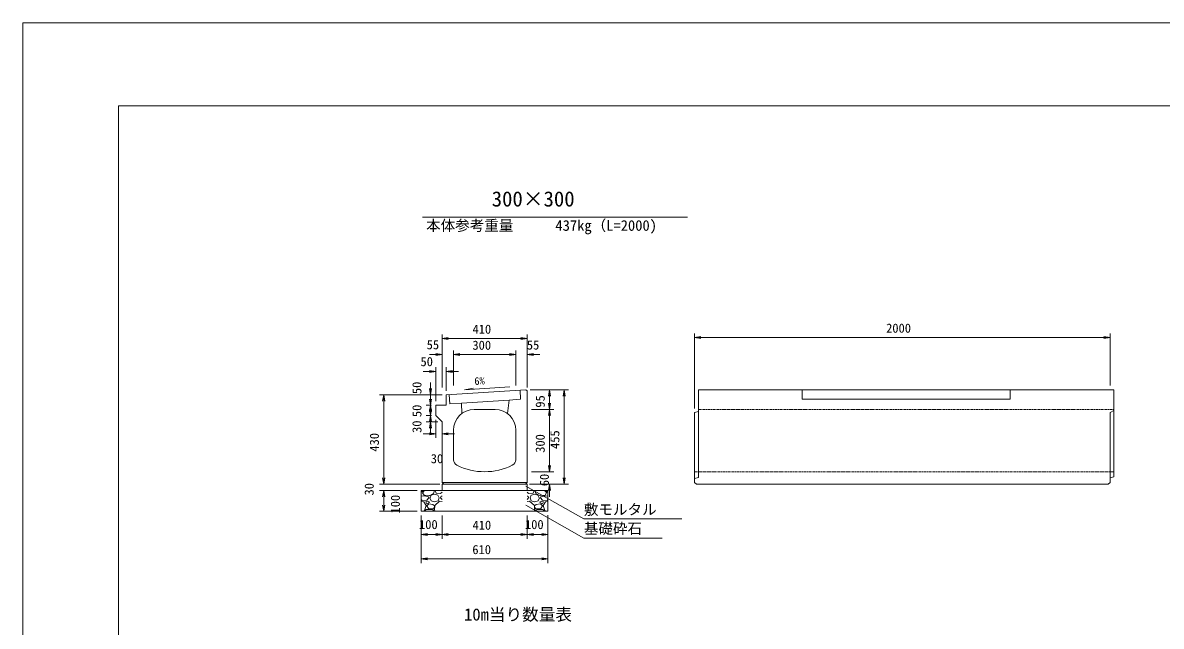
# Model space of a CAD drawing. Units: millimetres, scale not verified. Extents: x 0 to 84100, y 0 to 59400.
# Drawn here: x 0 to 27399, y 44877 to 59400 of the extents above; entities that cross this region are included whole.
import ezdxf
from ezdxf.enums import TextEntityAlignment as Align

# ---------------------------------------------------------------- set-up
doc = ezdxf.new("R2010")
doc.units = ezdxf.units.MM
doc.header["$LTSCALE"] = 100
doc.linetypes.add('USER1', pattern=[0.375, 0.25, -0.125])
for name, color, linetype in [('D-MTR-TXT(文字列）', 7, 'Continuous'), ('D-MTR（材料表タイトル）', 7, 'Continuous'), ('D-STR-TXT（文字）', 7, 'Continuous'), ('D-TTL-TXT（文字）', 7, 'Continuous')]:
    doc.layers.add(name, color=color, linetype=linetype)
for name, color, linetype, lineweight in [('D-STR-DIM（寸法）', 7, 'Continuous', 18), ('D-STR-HTXT（旗揚げ）', 7, 'Continuous', 18), ('D-STR-STRn（構造物）', 7, 'Continuous', 18), ('D-STR（構造物外形線）', 1, 'Continuous', 18), ('D-TTL(外枠）', 2, 'Continuous', 18), ('DEFPOINTS_2', 8, 'Continuous', 18)]:
    doc.layers.add(name, color=color, linetype=linetype, lineweight=lineweight)
doc.styles.add('ＭＳ ゴシック', font='')
doc.styles.get('ＭＳ ゴシック').set_extended_font_data('MS Gothic')

msp = doc.modelspace()

# ---------------------------------------------------------------- linework, layer by layer
at = {"layer": 'D-STR-DIM（寸法）'}
for p, q in [((10090.2, 50622.8), (10090.2, 51900.1)), ((10090.2, 51800.1), (10240.2, 51825.1)), ((10240.2, 51775.1), (10090.2, 51800.1)), ((10090.2, 51800.1), (10240.2, 51800.1)), ((11990.2, 51800.1), (10240.2, 51800.1)), ((11990.2, 51825.1), (12140.2, 51800.1)), ((12140.2, 51800.1), (11990.2, 51775.1)), ((12140.2, 51800.1), (11990.2, 51800.1)), ((12140.2, 50622.8), (12140.2, 51900.1)), ((16169.4, 50119.7), (16169.4, 51925.1)), ((16169.4, 51825.1), (16319.4, 51850.1)), ((16319.4, 51800.1), (16169.4, 51825.1)), ((16169.4, 51825.1), (16319.4, 51825.1)), ((16319.4, 51825.1), (26019.4, 51825.1)), ((26019.4, 51850.1), (26169.4, 51825.1)), ((26169.4, 51825.1), (26019.4, 51800.1)), ((26169.4, 51825.1), (26019.4, 51825.1)), ((26169.4, 50669.7), (26169.4, 51925.1)), ((10090.2, 50622.8), (10090.2, 51514.8)), ((10365.2, 50667.8), (10365.2, 51514.8)), ((10365.2, 50677.7), (10365.2, 51514.8)), ((11865.2, 50667.8), (11865.2, 51514.8)), ((11865.2, 50667.8), (11865.2, 51514.8)), ((12140.2, 50622.8), (12140.2, 51514.8)), ((9940.2, 51414.8), (9790.2, 51414.8)), ((9940.2, 51439.8), (10090.2, 51414.8)), ((10090.2, 51414.8), (9940.2, 51389.8)), ((10090.2, 51414.8), (9940.2, 51414.8)), ((10365.2, 51414.8), (10515.2, 51439.8)), ((10365.2, 51414.8), (10515.2, 51439.8)), ((10515.2, 51389.8), (10365.2, 51414.8)), ((10365.2, 51414.8), (10515.2, 51414.8)), ((10515.2, 51389.8), (10365.2, 51414.8)), ((10365.2, 51414.8), (10515.2, 51414.8)), ((10515.2, 51414.8), (11715.2, 51414.8)), ((10515.2, 51414.8), (10665.2, 51414.8)), ((11715.2, 51414.8), (11565.2, 51414.8)), ((11715.2, 51439.8), (11865.2, 51414.8)), ((11715.2, 51439.8), (11865.2, 51414.8)), ((11865.2, 51414.8), (11715.2, 51389.8)), ((11865.2, 51414.8), (11715.2, 51414.8)), ((11865.2, 51414.8), (11715.2, 51389.8)), ((11865.2, 51414.8), (11715.2, 51414.8)), ((12140.2, 51414.8), (12290.2, 51439.8)), ((12290.2, 51389.8), (12140.2, 51414.8)), ((12140.2, 51414.8), (12290.2, 51414.8)), ((12290.2, 51414.8), (12440.2, 51414.8)), ((9790.2, 51009.4), (9640.2, 51009.4)), ((9790.2, 51034.4), (9940.2, 51009.4)), ((9940.2, 51009.4), (9790.2, 50984.4)), ((9940.2, 51009.4), (9790.2, 51009.4)), ((9940.2, 50294.7), (9940.2, 51109.4)), ((10190.2, 50544.7), (10190.2, 51109.4)), ((10190.2, 51009.4), (10340.2, 51034.4)), ((10340.2, 50984.4), (10190.2, 51009.4)), ((10190.2, 51009.4), (10340.2, 51009.4)), ((10340.2, 51009.4), (10490.2, 51009.4)), ((9810.9, 50594.7), (9810.9, 50744.7)), ((10090.2, 50444.7), (8586.4, 50444.7)), ((8661.4, 50294.7), (8686.4, 50444.7)), ((8686.4, 50444.7), (8711.4, 50294.7)), ((8686.4, 50444.7), (8686.4, 50294.7)), ((10090.2, 50444.7), (9710.9, 50444.7)), ((9810.9, 50444.7), (9785.9, 50594.7)), ((9835.9, 50594.7), (9810.9, 50444.7)), ((9810.9, 50444.7), (9810.9, 50594.7)), ((9810.9, 50344.7), (9810.9, 50494.7)), ((10631.1, 50567.2), (11718.4, 50636)), ((10631.1, 50567.2), (10844, 50608.8)), ((12210.2, 50567.8), (12778, 50567.8)), ((12210.2, 50567.8), (13130.6, 50567.8)), ((12653, 50417.8), (12678, 50567.8)), ((12678, 50567.8), (12703, 50417.8)), ((12678, 50567.8), (12678, 50417.8)), ((12678, 50417.8), (12678, 50244.7)), ((13005.6, 50417.8), (13030.6, 50567.8)), ((13030.6, 50567.8), (13055.6, 50417.8)), ((13030.6, 50567.8), (13030.6, 50417.8)), ((13030.6, 50417.8), (13030.6, 48444.7)), ((8686.4, 50294.7), (8686.4, 48444.7)), ((9840.2, 50194.7), (9710.9, 50194.7)), ((9840.2, 50194.7), (9710.9, 50194.7)), ((9810.9, 50194.7), (9785.9, 50344.7)), ((9785.9, 50044.7), (9810.9, 50194.7)), ((9835.9, 50344.7), (9810.9, 50194.7)), ((9810.9, 50194.7), (9810.9, 50344.7)), ((9810.9, 50094.7), (9810.9, 50244.7)), ((9810.9, 50194.7), (9835.9, 50044.7)), ((9810.9, 50194.7), (9810.9, 50044.7)), ((12678, 50094.7), (12653, 50244.7)), ((12703, 50244.7), (12678, 50094.7)), ((12678, 50094.7), (12678, 50244.7)), ((9840.2, 49944.7), (9710.9, 49944.7)), ((9840.2, 49944.7), (9710.9, 49944.7)), ((9810.9, 49944.7), (9785.9, 50094.7)), ((9785.9, 49794.7), (9810.9, 49944.7)), ((9835.9, 50094.7), (9810.9, 49944.7)), ((9810.9, 49944.7), (9810.9, 50094.7)), ((9810.9, 50044.7), (9810.9, 49894.7)), ((9810.9, 49944.7), (9835.9, 49794.7)), ((9810.9, 49944.7), (9810.9, 49794.7)), ((12240.2, 50094.7), (12778, 50094.7)), ((12240.2, 50094.7), (12778, 50094.7)), ((12653, 49944.7), (12678, 50094.7)), ((12678, 50094.7), (12703, 49944.7)), ((12678, 50094.7), (12678, 49944.7)), ((12678, 49944.7), (12678, 48744.7)), ((9990.2, 49794.7), (9710.9, 49794.7)), ((9785.9, 49644.7), (9810.9, 49794.7)), ((9810.9, 49794.7), (9810.9, 49644.7)), ((9810.9, 49794.7), (9835.9, 49644.7)), ((9810.9, 49794.7), (9810.9, 49644.7)), ((9810.9, 49644.7), (9810.9, 49494.7)), ((9940.2, 49844.7), (9940.2, 49409.5)), ((10090.2, 49694.7), (10090.2, 49409.5)), ((9790.2, 49509.5), (9640.2, 49509.5)), ((9790.2, 49534.5), (9940.2, 49509.5)), ((9940.2, 49509.5), (9790.2, 49484.5)), ((9940.2, 49509.5), (9790.2, 49509.5)), ((10090.2, 49509.5), (10240.2, 49534.5)), ((10240.2, 49484.5), (10090.2, 49509.5)), ((10090.2, 49509.5), (10240.2, 49509.5)), ((10240.2, 49509.5), (10390.2, 49509.5)), ((12678, 48744.7), (12678, 48894.7)), ((8686.4, 48444.7), (8686.4, 48594.7)), ((12240.2, 48594.7), (12778, 48594.7)), ((12240.2, 48594.7), (12778, 48594.7)), ((12678, 48594.7), (12653, 48744.7)), ((12678, 48594.7), (12653, 48744.7)), ((12703, 48744.7), (12678, 48594.7)), ((12678, 48594.7), (12678, 48744.7)), ((12703, 48744.7), (12678, 48594.7)), ((12678, 48594.7), (12678, 48744.7)), ((10035.2, 48294.7), (8586.4, 48294.7)), ((9990.2, 48294.7), (8586.4, 48294.7)), ((8686.4, 48294.7), (8661.4, 48444.7)), ((8686.4, 48294.7), (8661.4, 48444.7)), ((8711.4, 48444.7), (8686.4, 48294.7)), ((8686.4, 48294.7), (8686.4, 48444.7)), ((8711.4, 48444.7), (8686.4, 48294.7)), ((8686.4, 48294.7), (8686.4, 48444.7)), ((12195.2, 48294.7), (12778, 48294.7)), ((12210.2, 48294.7), (13130.6, 48294.7)), ((12653, 48144.7), (12678, 48294.7)), ((12678, 48294.7), (12703, 48144.7)), ((12678, 48294.7), (12678, 48144.7)), ((13030.6, 48294.7), (13005.6, 48444.7)), ((13055.6, 48444.7), (13030.6, 48294.7)), ((13030.6, 48294.7), (13030.6, 48444.7)), ((9490.2, 48144.7), (8586.4, 48144.7)), ((9490.2, 48144.7), (8586.4, 48144.7)), ((8661.4, 47994.7), (8686.4, 48144.7)), ((8661.4, 47994.7), (8686.4, 48144.7)), ((8686.4, 48144.7), (8711.4, 47994.7)), ((8686.4, 48144.7), (8686.4, 47994.7)), ((8686.4, 48144.7), (8711.4, 47994.7)), ((8686.4, 48144.7), (8686.4, 47994.7)), ((8686.4, 47994.7), (8686.4, 47794.7)), ((8686.4, 47994.7), (8686.4, 47844.7)), ((12678, 48144.7), (12678, 47994.7)), ((8686.4, 47644.7), (8661.4, 47794.7)), ((8711.4, 47794.7), (8686.4, 47644.7)), ((8686.4, 47644.7), (8686.4, 47794.7)), ((9490.2, 47644.7), (8586.4, 47644.7)), ((9590.2, 47544.7), (9590.2, 46396.9)), ((9590.2, 47544.7), (9590.2, 46983.5)), ((10090.2, 47544.7), (10090.2, 46983.5)), ((10090.2, 47544.7), (10090.2, 46983.5)), ((12140.2, 47544.7), (12140.2, 46983.5)), ((12140.2, 47544.7), (12140.2, 46983.5)), ((12640.2, 47546.3), (12640.2, 46396.9)), ((12640.2, 47544.7), (12640.2, 46983.5)), ((9590.2, 47083.5), (9740.2, 47108.5)), ((9740.2, 47058.5), (9590.2, 47083.5)), ((9590.2, 47083.5), (9740.2, 47083.5)), ((9940.2, 47083.5), (9740.2, 47083.5)), ((9940.2, 47108.5), (10090.2, 47083.5)), ((10090.2, 47083.5), (9940.2, 47058.5)), ((10090.2, 47083.5), (9940.2, 47083.5)), ((10090.2, 47083.5), (10240.2, 47108.5)), ((10240.2, 47058.5), (10090.2, 47083.5)), ((10090.2, 47083.5), (10240.2, 47083.5)), ((11990.2, 47083.5), (10240.2, 47083.5)), ((11990.2, 47108.5), (12140.2, 47083.5)), ((12140.2, 47083.5), (11990.2, 47058.5)), ((12140.2, 47083.5), (11990.2, 47083.5)), ((12140.2, 47083.5), (12290.2, 47108.5)), ((12290.2, 47058.5), (12140.2, 47083.5)), ((12140.2, 47083.5), (12290.2, 47083.5)), ((12290.2, 47083.5), (12490.2, 47083.5)), ((12490.2, 47108.5), (12640.2, 47083.5)), ((12640.2, 47083.5), (12490.2, 47058.5)), ((12640.2, 47083.5), (12490.2, 47083.5)), ((9590.2, 46496.9), (9740.2, 46521.9)), ((9740.2, 46471.9), (9590.2, 46496.9)), ((9590.2, 46496.9), (9740.2, 46496.9)), ((12490.2, 46496.9), (9740.2, 46496.9)), ((12490.2, 46521.9), (12640.2, 46496.9)), ((12640.2, 46496.9), (12490.2, 46471.9)), ((12640.2, 46496.9), (12490.2, 46496.9))]:
    msp.add_line(p, q, dxfattribs=at)
at = {"layer": 'D-STR-HTXT（旗揚げ）'}
for p, q in [((9623.5, 54723), (16001.8, 54723)), ((12107.7, 48249.6), (13503.9, 47458.4)), ((12107.7, 47790.5), (13503.9, 46999.3)), ((15863.7, 47458.4), (13503.9, 47458.4)), ((15390.2, 46999.3), (13503.9, 46999.3))]:
    msp.add_line(p, q, dxfattribs=at)
at = {"layer": 'D-STR-STRn（構造物）'}
for p, q in [((10090.2, 48294.7), (10090.2, 48144.7)), ((12140.2, 48294.7), (12140.2, 48144.7)), ((10090.2, 48144.7), (9590.2, 48144.7)), ((9590.2, 48144.7), (9590.2, 47644.7)), ((9590.2, 48101.2), (9646.4, 48144.7)), ((9666.5, 48013.9), (9590.2, 48005.8)), ((9621, 48089.5), (9670.7, 48144.7)), ((9657, 48029.2), (9622, 48089.2)), ((9780.7, 48020.5), (9655.7, 48030.5)), ((9765.8, 47989.7), (9665.8, 48014.7)), ((9771, 47964.5), (9726, 47914.5)), ((9771.1, 47964.1), (9766.1, 47989.1)), ((9886.3, 48074.1), (9781.3, 48019.1)), ((9795.6, 47964.6), (9825.6, 47894.6)), ((9800.9, 47964.4), (9830.9, 48034.4)), ((9831.1, 48034.4), (9911.1, 48059.4)), ((9906.2, 48144.4), (9886.2, 48074.4)), ((9910.9, 48059.4), (9990.9, 48029.4)), ((9923.2, 48144.7), (9950.2, 48080.6)), ((9950.7, 48079.2), (10055.7, 48074.2)), ((9991.1, 48029.3), (10021.1, 47964.3)), ((9995.9, 47894.7), (10020.9, 47964.7)), ((10055.9, 47964.6), (10070.9, 48004.6)), ((10090.2, 47928.7), (10055.9, 47966.1)), ((10056.1, 48074.8), (10090.2, 48101.2)), ((10090.2, 48005.8), (10071.5, 48003.9)), ((12140.2, 48144.7), (10090.2, 48144.7)), ((12140.2, 48144.7), (12640.2, 48144.7)), ((12174.3, 48074.8), (12140.2, 48101.2)), ((12140.2, 48005.8), (12158.9, 48003.9)), ((12140.2, 47928.7), (12174.4, 47966.1)), ((12174.4, 47964.6), (12159.4, 48004.6)), ((12279.6, 48079.2), (12174.6, 48074.2)), ((12239.2, 48029.3), (12209.2, 47964.3)), ((12234.4, 47894.7), (12209.4, 47964.7)), ((12319.5, 48059.4), (12239.5, 48029.4)), ((12307.1, 48144.7), (12280.1, 48080.6)), ((12399.2, 48034.4), (12319.2, 48059.4)), ((12324.1, 48144.4), (12344.1, 48074.4)), ((12344, 48074.1), (12449, 48019.1)), ((12429.4, 47964.4), (12399.4, 48034.4)), ((12434.7, 47964.6), (12404.7, 47894.6)), ((12449.6, 48020.5), (12574.6, 48030.5)), ((12459.2, 47964.1), (12464.2, 47989.1)), ((12459.3, 47964.5), (12504.3, 47914.5)), ((12464.5, 47989.7), (12564.5, 48014.7)), ((12609.3, 48089.5), (12559.6, 48144.7)), ((12563.9, 48013.9), (12640.2, 48005.8)), ((12573.3, 48029.2), (12608.3, 48089.2)), ((12640.2, 48101.2), (12583.9, 48144.7)), ((12640.2, 48144.7), (12640.2, 47644.7)), ((9610.9, 47906.1), (9590.2, 47928.7)), ((9651.2, 47873.9), (9590.2, 47879)), ((9725.7, 47914.8), (9610.7, 47904.8)), ((9707.1, 47784.7), (9652.1, 47874.7)), ((9666.1, 47659.3), (9706.1, 47784.3)), ((9670.7, 47644.7), (9711, 47689.5)), ((9700.8, 47869.5), (9720.8, 47819.5)), ((9736, 47884.3), (9701, 47869.3)), ((9711, 47689.5), (9841, 47689.5)), ((9720.9, 47819.6), (9795.9, 47864.6)), ((9720.9, 47774.6), (9760.9, 47714.6)), ((9771, 47824.4), (9721, 47774.4)), ((9796.2, 47864.5), (9736.2, 47884.5)), ((9761.2, 47714.2), (9886.2, 47699.2)), ((9871.6, 47809.7), (9771.6, 47824.7)), ((9825.6, 47894.1), (9910.6, 47869.1)), ((9840.9, 47690.6), (9905.9, 47645.6)), ((9912.1, 47773.4), (9872.1, 47808.4)), ((9886.2, 47699.5), (9911.2, 47744.5)), ((9910.2, 47675.6), (9923.2, 47644.7)), ((9915.8, 47779.7), (9910.8, 47674.7)), ((9911, 47744.5), (9911, 47774.5)), ((9911.3, 47869.2), (9996.3, 47894.2)), ((10031.1, 47884.4), (9916.1, 47779.4)), ((10090.2, 47879), (10031.2, 47883.9)), ((12140.2, 47879), (12199.1, 47883.9)), ((12199.2, 47884.4), (12314.2, 47779.4)), ((12319, 47869.2), (12234, 47894.2)), ((12320.1, 47675.6), (12307.1, 47644.7)), ((12314.5, 47779.7), (12319.5, 47674.7)), ((12318.2, 47773.4), (12358.2, 47808.4)), ((12344.1, 47699.5), (12319.1, 47744.5)), ((12319.3, 47744.5), (12319.3, 47774.5)), ((12404.7, 47894.1), (12319.7, 47869.1)), ((12389.4, 47690.6), (12324.4, 47645.6)), ((12469.1, 47714.2), (12344.1, 47699.2)), ((12358.7, 47809.7), (12458.7, 47824.7)), ((12519.3, 47689.5), (12389.3, 47689.5)), ((12434.1, 47864.5), (12494.1, 47884.5)), ((12509.5, 47819.6), (12434.5, 47864.6)), ((12459.3, 47824.4), (12509.3, 47774.4)), ((12509.5, 47774.6), (12469.5, 47714.6)), ((12494.3, 47884.3), (12529.4, 47869.3)), ((12504.6, 47914.8), (12619.6, 47904.8)), ((12529.5, 47869.5), (12509.5, 47819.5)), ((12559.6, 47644.7), (12519.3, 47689.5)), ((12523.2, 47784.7), (12578.2, 47874.7)), ((12564.2, 47659.3), (12524.2, 47784.3)), ((12579.1, 47873.9), (12640.2, 47879)), ((12619.4, 47906.1), (12640.2, 47928.7)), ((9590.2, 47644.7), (12640.2, 47644.7)), ((9646.5, 47644.7), (9666.1, 47659.8)), ((12583.9, 47644.7), (12564.3, 47659.8))]:
    msp.add_line(p, q, dxfattribs=at)
at = {"layer": 'D-STR（構造物外形線）'}
for p, q in [((10190.2, 50444.7), (12110.2, 50567.8)), ((10190.2, 50194.7), (10190.2, 50444.7)), ((10261.9, 50449.3), (10276, 50229.7)), ((11968.4, 50558.7), (11982.5, 50339.1)), ((12110.2, 50567.8), (12140.2, 50539.7)), ((12140.2, 48339.7), (12140.2, 50539.7)), ((16259.4, 50569.7), (26259.4, 50569.7)), ((16259.4, 48459.7), (16259.4, 50569.7)), ((18759.4, 50569.7), (18759.4, 50339.1)), ((23759.4, 50339.1), (23759.4, 50569.7)), ((26259.4, 48474.7), (26259.4, 50569.7)), ((9940.2, 50194.7), (10190.2, 50194.7)), ((9940.2, 49944.7), (9940.2, 50194.7)), ((10276, 50229.7), (10555.4, 50247.6)), ((10555.4, 50247.6), (11703.1, 50321.2)), ((10555.4, 50247.6), (10565.2, 49994.7)), ((11703.1, 50321.2), (11665.2, 49994.7)), ((11982.5, 50339.1), (11703.1, 50321.2)), ((18759.4, 50339.1), (23759.4, 50339.1)), ((9940.2, 49944.7), (10090.2, 49794.7)), ((10865.2, 50094.7), (11365.2, 50094.7)), ((16169.4, 50019.7), (16259.4, 50044.7)), ((16169.4, 48339.7), (16169.4, 50019.7)), ((26169.4, 50019.7), (26259.4, 50069.7)), ((26169.4, 48339.7), (26169.4, 50019.7)), ((10090.2, 48339.7), (10090.2, 49794.7)), ((10365.2, 48885.3), (10365.2, 49594.7)), ((11865.2, 48885.3), (11865.2, 49594.7)), ((10090.2, 48339.7), (12140.2, 48339.7)), ((10090.2, 48339.7), (10135.2, 48294.7)), ((10090.2, 48294.7), (12140.2, 48294.7)), ((12095.2, 48294.7), (12140.2, 48339.7)), ((16169.4, 48429.7), (16259.4, 48459.7)), ((16169.4, 48339.7), (16214.4, 48294.7)), ((16214.4, 48294.7), (26124.4, 48294.7)), ((26124.4, 48294.7), (26169.4, 48339.7)), ((26169.4, 48444.7), (26259.4, 48474.7))]:
    msp.add_line(p, q, dxfattribs=at)
at = {"layer": 'D-STR（構造物外形線）', "linetype": 'USER1'}
for p, q in [((16259.4, 50094.7), (26259.4, 50094.7)), ((16169.4, 48594.7), (26259.4, 48594.7))]:
    msp.add_line(p, q, dxfattribs=at)
at = {"layer": 'D-STR（構造物外形線）'}
for centre, radius, start, end in [((10865.2, 49594.7), 500, 90, 180), ((11365.2, 49594.7), 500, 0, 90), ((10515.2, 48885.3), 150, 180, 243.61261), ((11715.2, 48885.3), 150, 296.38739, 0), ((11115.2, 50094.7), 1500, 243.61226, 296.38774)]:
    msp.add_arc(centre, radius, start, end, dxfattribs=at)
at = {"layer": 'D-TTL(外枠）'}
for p, q in [((2300, 57400), (81800, 57400)), ((2300, 2000), (2300, 57400))]:
    msp.add_line(p, q, dxfattribs=at)
at = {"layer": 'DEFPOINTS_2'}
for p, q in [((0, 59400), (84100, 59400)), ((0, 0), (0, 59400))]:
    msp.add_line(p, q, dxfattribs=at)

# ---------------------------------------------------------------- texts
at = {"layer": 'D-MTR-TXT(文字列）', "style": 'ＭＳ ゴシック'}
for s, p in [('本体参考重量', (9706.5, 54316.3)), ('437kg（L=2000)', (12818.5, 54316.3))]:
    msp.add_text(s, height=256.6, dxfattribs=at).set_placement(p, align=Align.BOTTOM_LEFT)
at = {"layer": 'D-MTR（材料表タイトル）', "style": 'ＭＳ ゴシック'}
msp.add_text('10m当り数量表', height=293.3, dxfattribs=at).set_placement((10619.8, 44926.2), align=Align.BOTTOM_LEFT)
at = {"layer": 'D-STR-DIM（寸法）', "style": 'ＭＳ ゴシック'}
for s, p in [('410', (10824.3, 51850.1)), ('2000', (20778, 51875.1)), ('55', (9720.9, 51476.1)), ('300', (10822, 51464.8)), ('55', (12131.7, 51469.3)), ('50', (9572.2, 51069.5)), ('30', (9819.5, 48734.5)), ('100', (9536.4, 47149.9)), ('410', (10824.3, 47133.5)), ('100', (12086.4, 47149.9)), ('610', (10819.7, 46546.9))]:
    msp.add_text(s, height=219.9, dxfattribs=at).set_placement(p, align=Align.BOTTOM_LEFT)
for s, height, rotation, p in [('50', 219.9, 90, (9660.9, 50463)), ('6%', 183.3, 3.62, (10876.8, 50627.6)), ('95', 219.9, 90, (12628, 50137.8)), ('50', 219.9, 90, (9660.9, 49909.9)), ('30', 219.9, 90, (9660.9, 49530)), ('430', 219.9, 90, (8636.4, 49078.8)), ('300', 219.9, 90, (12628, 49051.5)), ('455', 219.9, 90, (12980.6, 49144.2)), ('60', 219.9, 90, (12727.8, 48246.7)), ('30', 219.9, 90, (8511.4, 48024)), ('100', 219.9, 90, (9141.4, 47590.9))]:
    msp.add_text(s, height=height, rotation=rotation, dxfattribs=at).set_placement(p, align=Align.BOTTOM_LEFT)
at = {"layer": 'D-STR-TXT（文字）', "style": 'ＭＳ ゴシック'}
for s, p in [('敷モルタル', (13503.9, 47483.4)), ('基礎砕石', (13503.9, 47024.3))]:
    msp.add_text(s, height=256.6, dxfattribs=at).set_placement(p, align=Align.BOTTOM_LEFT)
at = {"layer": 'D-TTL-TXT（文字）', "style": 'ＭＳ ゴシック'}
msp.add_text('300×300', height=366.6, dxfattribs=at).set_placement((11286.1, 54867.8), align=Align.BOTTOM_LEFT)

doc.saveas('drawing.dxf')
